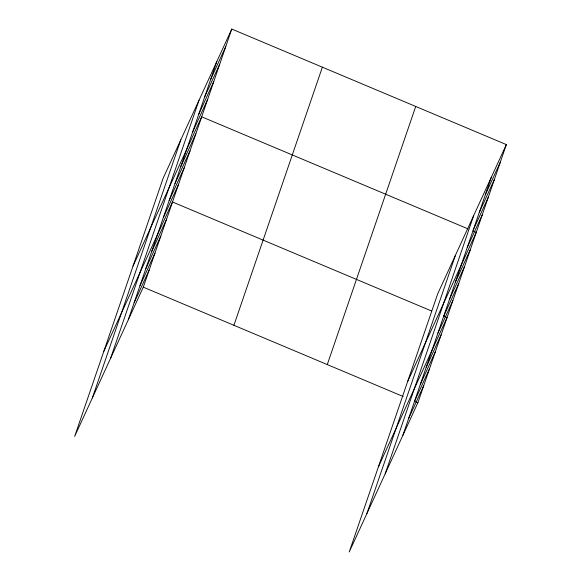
<?xml version="1.0" encoding="UTF-8"?>
<svg xmlns="http://www.w3.org/2000/svg" width="581" height="581" viewBox="0 0 581 581"><rect width="100%" height="100%" fill="white"/><g stroke="black" fill="none" stroke-linecap="round" stroke-linejoin="round"><path stroke-width="0.87" d="M92.357 397.927L180.814 139.81M110.601 358.274L199.051 100.157M128.299 319.79L216.757 61.673M231.761 29.05L163.116 178.302L74.658 436.411L143.304 287.167L231.761 29.05L506.341 144.589L417.884 402.698L349.239 551.95L437.696 293.833L506.341 144.589M233.918 325.287L322.375 67.178M327.277 364.57L415.727 106.461M366.945 513.466L455.395 255.35M385.181 473.813L473.638 215.696M402.88 435.322L491.337 177.212M210.743 79.227L225.748 46.603M204.723 96.773L219.727 64.157M198.709 114.326L213.714 81.703M192.696 131.88L207.7 99.257M133.034 266.062L201.687 116.81L468.104 228.914M180.844 166.464L195.848 133.841M175.004 183.502L190.009 150.878M169.165 200.539L184.17 167.916M163.326 217.57L178.331 184.954M103.846 351.236L172.492 201.985L431.567 310.995M151.648 251.646L166.66 219.022M145.816 268.676L160.821 236.06M139.977 285.714L154.982 253.091M134.138 302.752L149.143 270.129M485.324 194.758L500.328 162.135M479.31 212.312L494.315 179.689M473.29 229.865L488.301 197.242M467.277 247.419L482.281 214.796M407.622 381.594L476.267 232.342L472.999 230.969M455.424 282.003L470.428 249.38M449.585 299.041L464.589 266.418M443.746 316.071L458.758 283.455M437.914 333.109L452.919 300.486M378.434 466.775L447.079 317.524L443.811 316.151M426.236 367.185L441.24 334.562M420.397 384.215L435.401 351.592M414.558 401.253L429.562 368.63M408.719 418.291L423.723 385.668M143.304 287.167L403.192 396.518M414.623 401.326L417.884 402.698"/></g></svg>
